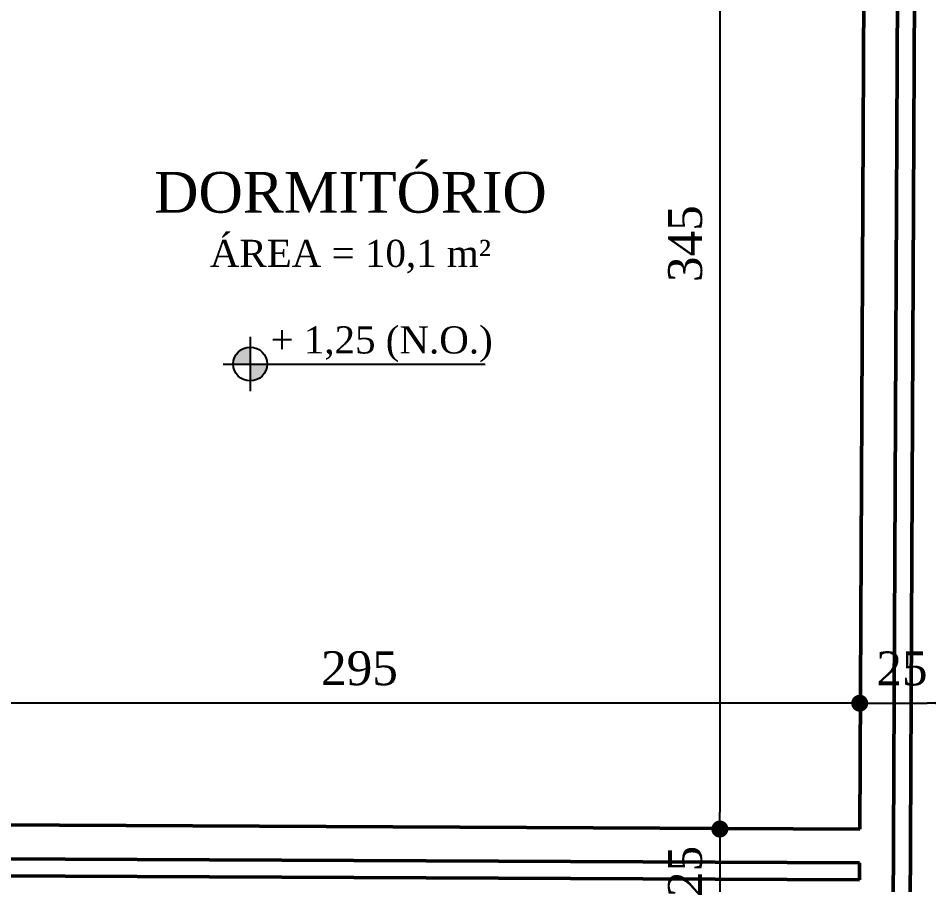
# Model space of a CAD drawing. Header units: millimetres. Extents: x 103208 to 171806, y -164 to 10038.
# Drawn here: x 108256.5 to 108525, y 6615.8 to 6871.2 of the extents above; entities that cross this region are included whole.
import ezdxf

# ---------------------------------------------------------------- set-up
doc = ezdxf.new("R2010")
doc.units = ezdxf.units.MM
for name, color, linetype in [('Hachuria - Moveis', 1, 'Continuous'), ('PN010', 1, 'Continuous'), ('Portas-Cotas', 2, 'Continuous'), ('Texto', 2, 'Continuous')]:
    doc.layers.add(name, color=color, linetype=linetype)
for name, color, linetype, lineweight in [('MEDIDAS', 7, 'Continuous', 0), ('Parede Baixa', 5, 'Continuous', 50), ('Portas - Janelas', 2, 'Continuous', 20)]:
    doc.layers.add(name, color=color, linetype=linetype, lineweight=lineweight)
doc.styles.add('Valéria', font='romantic.ttf', dxfattribs={"height": 10})
doc.dimstyles.new('Cota - 50', dxfattribs={"dimtxt": 10, "dimasz": 5, "dimexe": 10, "dimexo": 20, "dimgap": 5, "dimtad": 1, "dimtxsty": 'Valéria', "dimblk": 'DOT', "dimcen": 0, "dimclrd": 12, "dimclre": 12, "dimclrt": 2, "dimazin": 2, "dimtfac": 1, "dimtix": 1, "dimtmove": 0, "dimatfit": 3, "dimldrblk": 'DOT', "dimfxl": 1, "dimarcsym": 0})

# ---------------------------------------------------------------- blocks, each defined once
blk = doc.blocks.new('_Dot')
at = {"color": 0, "linetype": 'ByBlock', "lineweight": -2}
blk.add_line((-0.5, 0), (-1, 0), dxfattribs=at)
at = {"color": 0, "linetype": 'ByBlock', "const_width": 0.5}
blk.add_lwpolyline([(-0.25, 0, 1), (0.25, 0, 1)], format="xyb", close=True, dxfattribs=at)
blk = doc.blocks.new('*D1096')
at = {"layer": 'Defpoints', "color": 0, "transparency": 16777216}
for p in [(109951.63, 6718.85, 9825), (110050.4, 6581.57), (107511.64, 4963.15, 9825)]:
    blk.add_point(p, dxfattribs=at)
at = {"layer": 'MEDIDAS', "color": 12, "lineweight": -2, "transparency": 16777216}
for p, q in [((109963.31, 6702.61), (110056.24, 6573.45)), ((107614.47, 4828.79), (110046.35, 6578.65)), ((107523.32, 4946.91), (107616.25, 4817.75))]:
    blk.add_line(p, q, dxfattribs=at)
at = {"layer": 'MEDIDAS', "color": 12, "lineweight": -2, "transparency": 16777216, "xscale": 5, "yscale": 5, "zscale": 5}
for p, rotation in [((110050.4, 6581.57), 35.73698977606095), ((107610.41, 4825.87), 215.736989776061)]:
    blk.add_blockref('_Dot', p, dxfattribs=dict(at, rotation=rotation))
at = {"layer": 'MEDIDAS', "color": 2, "transparency": 16777216, "insert": (108824.48, 5711.96), "char_height": 10, "attachment_point": 5, "rotation": 35.737, "style": 'Valéria'}
blk.add_mtext('3006', dxfattribs=at)
blk = doc.blocks.new('*D1132')
at = {"color": 12, "lineweight": -2, "transparency": 16777216}
for p, q in [((108504.6, 6652.21), (108504.6, 6679.28)), ((108529.5, 6631.48), (108529.5, 6679.28)), ((108509.6, 6669.28), (108524.5, 6669.28))]:
    blk.add_line(p, q, dxfattribs=at)
at = {"layer": 'Defpoints', "color": 0, "transparency": 16777216}
for p in [(108529.5, 6669.28), (108504.6, 6632.21, 9825), (108529.5, 6611.48, 9825)]:
    blk.add_point(p, dxfattribs=at)
at = {"color": 12, "lineweight": -2, "transparency": 16777216, "xscale": 5, "yscale": 5, "zscale": 5, "rotation": 180}
blk.add_blockref('_Dot', (108504.6, 6669.28), dxfattribs=at)
at = {"color": 12, "lineweight": -2, "transparency": 16777216, "xscale": 5, "yscale": 5, "zscale": 5}
blk.add_blockref('_Dot', (108529.5, 6669.28), dxfattribs=at)
at = {"color": 2, "transparency": 16777216, "insert": (108517.05, 6679.47), "char_height": 10, "attachment_point": 5, "style": 'Valéria'}
blk.add_mtext('25', dxfattribs=at)
blk = doc.blocks.new('*D1102')
at = {"color": 12, "lineweight": -2, "transparency": 16777216}
for p, q in [((108489.6, 6632.18), (108453.35, 6632.18)), ((108463.35, 6627.18), (108463.35, 6612.21)), ((108484.48, 6607.21), (108453.35, 6607.21))]:
    blk.add_line(p, q, dxfattribs=at)
at = {"layer": 'Defpoints', "color": 0, "transparency": 16777216}
for p in [(108509.6, 6632.18, 9825), (108463.35, 6607.21), (108504.48, 6607.21, 9825)]:
    blk.add_point(p, dxfattribs=at)
at = {"color": 12, "lineweight": -2, "transparency": 16777216, "xscale": 5, "yscale": 5, "zscale": 5}
for p, rotation in [((108463.35, 6632.18), 90), ((108463.35, 6607.21), 270)]:
    blk.add_blockref('_Dot', p, dxfattribs=dict(at, rotation=rotation))
at = {"color": 2, "transparency": 16777216, "insert": (108453.15, 6619.69), "char_height": 10, "attachment_point": 5, "rotation": 90, "style": 'Valéria'}
blk.add_mtext('25', dxfattribs=at)
blk = doc.blocks.new('*D1103')
at = {"color": 12, "lineweight": -2, "transparency": 16777216}
for p, q in [((108209.61, 6653.61), (108209.61, 6679.28)), ((108504.6, 6652.21), (108504.6, 6679.28)), ((108499.6, 6669.28), (108214.61, 6669.28))]:
    blk.add_line(p, q, dxfattribs=at)
at = {"layer": 'Defpoints', "color": 0, "transparency": 16777216}
for p in [(108209.61, 6669.28), (108209.61, 6633.61, 9825), (108504.6, 6632.21, 9825)]:
    blk.add_point(p, dxfattribs=at)
at = {"color": 12, "lineweight": -2, "transparency": 16777216, "xscale": 5, "yscale": 5, "zscale": 5, "rotation": 180}
blk.add_blockref('_Dot', (108209.61, 6669.28), dxfattribs=at)
at = {"color": 12, "lineweight": -2, "transparency": 16777216, "xscale": 5, "yscale": 5, "zscale": 5}
blk.add_blockref('_Dot', (108504.6, 6669.28), dxfattribs=at)
at = {"color": 2, "transparency": 16777216, "insert": (108357.1, 6679.53), "char_height": 10, "attachment_point": 5, "style": 'Valéria'}
blk.add_mtext('295', dxfattribs=at)
blk = doc.blocks.new('*D1180')
at = {"color": 12, "lineweight": -2, "transparency": 16777216}
for p, q in [((108486.25, 6977.25), (108453.37, 6977.25)), ((108463.37, 6972.25), (108463.37, 6637.21)), ((108484.6, 6632.21), (108453.37, 6632.21))]:
    blk.add_line(p, q, dxfattribs=at)
at = {"layer": 'Defpoints', "color": 0, "transparency": 16777216}
for p in [(108506.25, 6977.25, 9825), (108463.37, 6632.21), (108504.6, 6632.21, 9825)]:
    blk.add_point(p, dxfattribs=at)
at = {"color": 12, "lineweight": -2, "transparency": 16777216, "xscale": 5, "yscale": 5, "zscale": 5}
for p, rotation in [((108463.37, 6977.25), 90), ((108463.37, 6632.21), 270)]:
    blk.add_blockref('_Dot', p, dxfattribs=dict(at, rotation=rotation))
at = {"color": 2, "transparency": 16777216, "insert": (108453.17, 6804.73), "char_height": 10, "attachment_point": 5, "rotation": 90, "style": 'Valéria'}
blk.add_mtext('345', dxfattribs=at)

msp = doc.modelspace()

# ---------------------------------------------------------------- hatches: boundary and pattern name
at = {"layer": 'Portas - Janelas'}
h = msp.add_hatch(color=256, dxfattribs=at)
edge = h.paths.add_edge_path()
edge.add_arc((108324.8846, 6769.26061), 5, 90, 180)
edge.add_line((108319.8846, 6769.26061), (108324.8846, 6769.26061))
edge.add_line((108324.8846, 6769.26061), (108324.8846, 6774.26061))
edge = h.paths.add_edge_path()
edge.add_arc((108324.8846, 6769.26061), 5, 270, 360)
edge.add_line((108329.8846, 6769.26061), (108324.8846, 6769.26061))
edge.add_line((108324.8846, 6769.26061), (108324.8846, 6764.26061))

# ---------------------------------------------------------------- linework, layer by layer
at = {"layer": 'Hachuria - Moveis'}
msp.add_circle((108324.8846, 6769.26061), 5, dxfattribs=at)
at = {"layer": 'Parede Baixa'}
for p, q in [((108511.59777, 6001.66239, 9825), (108518.4898, 7447.59277, 9825)), ((108516.59771, 6001.63856, 9825), (108523.48974, 7447.56894, 9825)), ((108504.60314, 6632.20599, 9825), (108506.24779, 6977.25007, 9825)), ((108504.60314, 6632.20599, 9825), (108209.60649, 6633.61209, 9825)), ((108504.55548, 6622.2061, 9825), (107534.56649, 6626.82956, 9825)), ((108504.53164, 6617.20616, 9825), (107534.54266, 6621.82961, 9825)), ((108504.53164, 6617.20616, 9825), (108504.55548, 6622.2061, 9825))]:
    msp.add_line(p, q, dxfattribs=at)
at = {"layer": 'PN010'}
for p, q in [((108324.8846, 6777.26061), (108324.8846, 6761.26061)), ((108316.8846, 6769.26061), (108394.11436, 6769.26061))]:
    msp.add_line(p, q, dxfattribs=at)

# ---------------------------------------------------------------- texts
at = {"layer": 'Portas-Cotas', "insert": (108354.4272, 6825.87522), "char_height": 12, "attachment_point": 2, "style": 'Valéria'}
msp.add_mtext('DORMITÓRIO\\P{\\H0.6667x;ÁREA = 10,1 m²}', dxfattribs=at)
at = {"layer": 'Texto', "insert": (108330.84808, 6780.36712), "char_height": 8, "attachment_point": 1, "style": 'Valéria'}
msp.add_mtext('+ 1,25 (N.O.)', dxfattribs=at)

# ---------------------------------------------------------------- dimensions: what is measured, and where the dimension line sits
for base, p1, p2, angle, text, picture, middle in [((108463.36503, 6632.20599), (108506.24779, 6977.25007, 9825), (108504.60314, 6632.20599, 9825), 90, '345', '*D1180', (108453.17272, 6804.72803)), ((108463.346, 6607.20627), (108509.60308, 6632.18215, 9825), (108504.48398, 6607.20627, 9825), 270, '25', '*D1102', (108453.15369, 6619.69421))]:
    dim = msp.add_linear_dim(base=base, p1=p1, p2=p2, angle=angle, text=text, dimstyle='Cota - 50', override={"dimtmove": 1})
    dim.commit()
    dim.dimension.update_dxf_attribs({"geometry": picture, "text_midpoint": middle})
dim = msp.add_linear_dim(base=(108209.60649, 6669.27791), p1=(108504.60314, 6632.20599, 9825), p2=(108209.60649, 6633.61209, 9825), angle=180, dimstyle='Cota - 50')
dim.commit()
dim.dimension.update_dxf_attribs({"geometry": '*D1103', "text_midpoint": (108357.10482, 6679.52939)})
dim = msp.add_linear_dim(base=(108529.50462, 6669.27791), p1=(108504.60314, 6632.20599, 9825), p2=(108529.50462, 6611.47739, 9825), text='25', dimstyle='Cota - 50', override={"dimtmove": 1})
dim.commit()
dim.dimension.update_dxf_attribs({"geometry": '*D1132', "text_midpoint": (108517.05388, 6679.47022)})
at = {"layer": 'MEDIDAS'}
dim = msp.add_aligned_dim(p1=(107511.63637, 4963.1452, 9825), p2=(109951.62649, 6718.84569, 9825), distance=-169.12081, dimstyle='Cota - 50', dxfattribs=at)
dim.commit()
dim.dimension.update_dxf_attribs({"geometry": '*D1096', "text_midpoint": (108824.48199, 5711.9561)})

doc.saveas('drawing.dxf')
